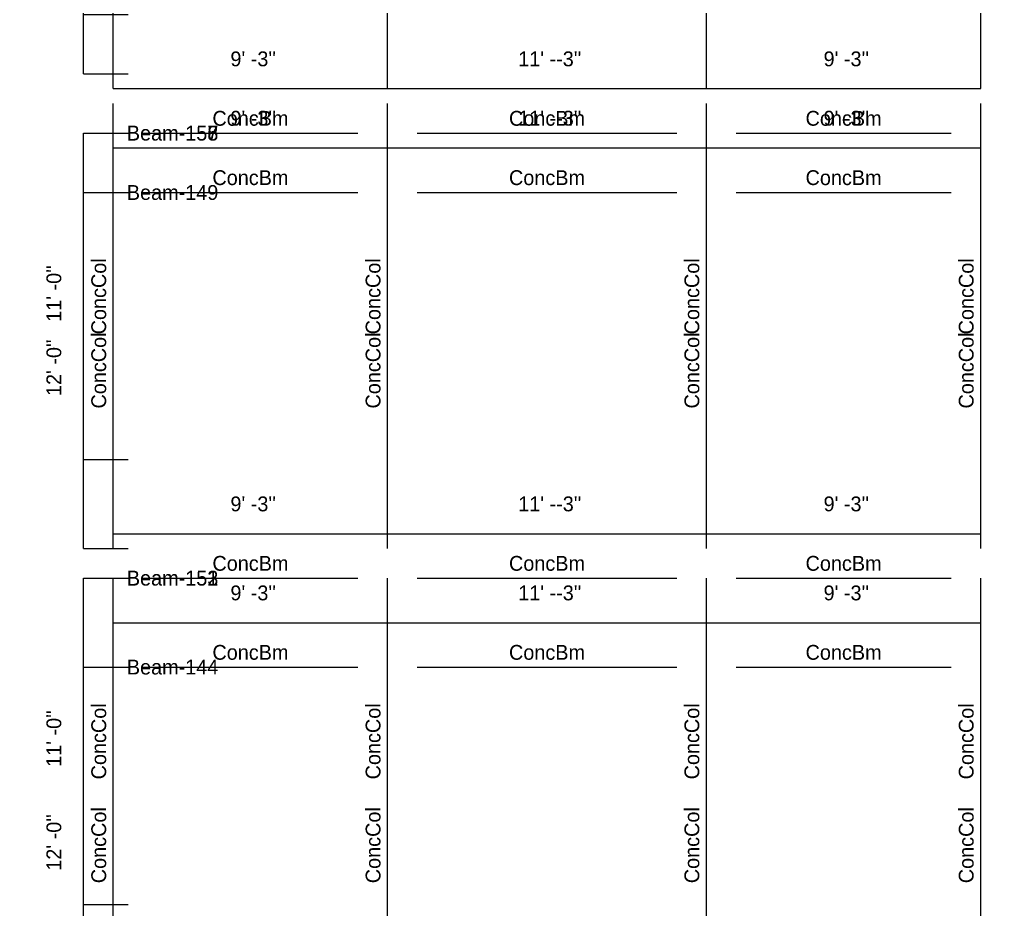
# Model space of a CAD drawing. Extents: x -38 to 2998, y -195 to 11529.
# Drawn here: x -38 to 355.8, y 5086 to 5446 of the extents above; entities that cross this region are included whole.
import ezdxf
from ezdxf.enums import TextEntityAlignment as Align

# ---------------------------------------------------------------- set-up
doc = ezdxf.new("R2010")
doc.units = 0
doc.header["$MEASUREMENT"] = 0
doc.layers.get('0').update_dxf_attribs({"linetype": 'CONTINUOUS'})
for name, color, linetype in [('CENTERLINES', 7, 'CONTINUOUS'), ('DIMENSIONS', 4, 'CONTINUOUS'), ('TEXT', 5, 'CONTINUOUS')]:
    doc.layers.add(name, color=color, linetype=linetype)
doc.dimstyles.get("Standard").update_dxf_attribs({"dimtxt": 0.18, "dimasz": 0.18, "dimexe": 0.18, "dimexo": 0.0625, "dimgap": 0.09, "dimtad": 0, "dimtih": 1, "dimtoh": 1, "dimdec": 4, "dimzin": 0, "dimtxsty": 'STANDARD', "dimcen": 0.09, "dimazin": 3, "dimtfac": 1, "dimtdec": 4, "dimtofl": 0, "dimtmove": 0, "dimatfit": 3, "dimtolj": 1, "dimtzin": 0})

# ---------------------------------------------------------------- blocks, each defined once
blk = doc.blocks.new('*D3657')
at = {"color": 1, "linetype": 'BYBLOCK'}
for points in [[(-8.29, 5180.29), (-7.23, 5179.23), (-16.77, 5188.77), (-15.71, 5187.71)], [(-8.29, 5036.29), (-7.23, 5035.23), (-16.77, 5044.77), (-15.71, 5043.71)]]:
    blk.add_solid(points, dxfattribs=at)
at = {"layer": 'DIMENSIONS', "color": 9, "linetype": 'BYBLOCK'}
for p, q in [((-12, 5184), (6, 5184)), ((-12, 5040), (6, 5040))]:
    blk.add_line(p, q, dxfattribs=at)
at = {"layer": 'DIMENSIONS', "color": 0, "linetype": 'BYBLOCK'}
blk.add_line((-12, 5040), (-12, 5184), dxfattribs=at)
at = {"layer": 'DIMENSIONS', "color": 0, "linetype": 'BYBLOCK', "insert": (-24, 5112), "char_height": 6, "attachment_point": 5, "rotation": 90}
blk.add_mtext("\\A1; 12' -0''", dxfattribs=at)
blk = doc.blocks.new('*D3658')
at = {"color": 1, "linetype": 'BYBLOCK'}
for points in [[(4.77, 5206.77), (3.71, 5205.71), (-3.71, 5198.29), (-4.77, 5197.23)], [(115.77, 5206.77), (114.71, 5205.71), (107.29, 5198.29), (106.23, 5197.23)]]:
    blk.add_solid(points, dxfattribs=at)
at = {"layer": 'DIMENSIONS', "color": 9, "linetype": 'BYBLOCK'}
for p, q in [((0, 5202), (0, 5220)), ((111, 5202), (111, 5220))]:
    blk.add_line(p, q, dxfattribs=at)
at = {"layer": 'DIMENSIONS', "color": 0, "linetype": 'BYBLOCK'}
blk.add_line((0, 5202), (111, 5202), dxfattribs=at)
at = {"layer": 'DIMENSIONS', "color": 0, "linetype": 'BYBLOCK', "insert": (55.5, 5214), "char_height": 6, "attachment_point": 5}
blk.add_mtext("\\A1; 9' -3''", dxfattribs=at)
blk = doc.blocks.new('*D3659')
at = {"color": 1, "linetype": 'BYBLOCK'}
for points in [[(115.77, 5206.77), (114.71, 5205.71), (107.29, 5198.29), (106.23, 5197.23)], [(244.77, 5206.77), (243.71, 5205.71), (236.29, 5198.29), (235.23, 5197.23)]]:
    blk.add_solid(points, dxfattribs=at)
at = {"layer": 'DIMENSIONS', "color": 9, "linetype": 'BYBLOCK'}
for p, q in [((111, 5202), (111, 5220)), ((240, 5202), (240, 5220))]:
    blk.add_line(p, q, dxfattribs=at)
at = {"layer": 'DIMENSIONS', "color": 0, "linetype": 'BYBLOCK'}
blk.add_line((111, 5202), (240, 5202), dxfattribs=at)
at = {"layer": 'DIMENSIONS', "color": 0, "linetype": 'BYBLOCK', "insert": (175.5, 5214), "char_height": 6, "attachment_point": 5}
blk.add_mtext("\\A1; 11' --3''", dxfattribs=at)
blk = doc.blocks.new('*D3660')
at = {"color": 1, "linetype": 'BYBLOCK'}
for points in [[(244.77, 5206.77), (243.71, 5205.71), (236.29, 5198.29), (235.23, 5197.23)], [(355.77, 5206.77), (354.71, 5205.71), (347.29, 5198.29), (346.23, 5197.23)]]:
    blk.add_solid(points, dxfattribs=at)
at = {"layer": 'DIMENSIONS', "color": 9, "linetype": 'BYBLOCK'}
for p, q in [((240, 5202), (240, 5220)), ((351, 5202), (351, 5220))]:
    blk.add_line(p, q, dxfattribs=at)
at = {"layer": 'DIMENSIONS', "color": 0, "linetype": 'BYBLOCK'}
blk.add_line((240, 5202), (351, 5202), dxfattribs=at)
at = {"layer": 'DIMENSIONS', "color": 0, "linetype": 'BYBLOCK', "insert": (295.5, 5214), "char_height": 6, "attachment_point": 5}
blk.add_mtext("\\A1; 9' -3''", dxfattribs=at)
blk = doc.blocks.new('*D3661')
at = {"color": 1, "linetype": 'BYBLOCK'}
for points in [[(-8.29, 5372.29), (-7.23, 5371.23), (-16.77, 5380.77), (-15.71, 5379.71)], [(-8.29, 5228.29), (-7.23, 5227.23), (-16.77, 5236.77), (-15.71, 5235.71)]]:
    blk.add_solid(points, dxfattribs=at)
at = {"layer": 'DIMENSIONS', "color": 9, "linetype": 'BYBLOCK'}
for p, q in [((-12, 5376), (6, 5376)), ((-12, 5232), (6, 5232))]:
    blk.add_line(p, q, dxfattribs=at)
at = {"layer": 'DIMENSIONS', "color": 0, "linetype": 'BYBLOCK'}
blk.add_line((-12, 5232), (-12, 5376), dxfattribs=at)
at = {"layer": 'DIMENSIONS', "color": 0, "linetype": 'BYBLOCK', "insert": (-24, 5304), "char_height": 6, "attachment_point": 5, "rotation": 90}
blk.add_mtext("\\A1; 12' -0''", dxfattribs=at)
blk = doc.blocks.new('*D3662')
at = {"color": 1, "linetype": 'BYBLOCK'}
for points in [[(4.77, 5398.77), (3.71, 5397.71), (-3.71, 5390.29), (-4.77, 5389.23)], [(115.77, 5398.77), (114.71, 5397.71), (107.29, 5390.29), (106.23, 5389.23)]]:
    blk.add_solid(points, dxfattribs=at)
at = {"layer": 'DIMENSIONS', "color": 9, "linetype": 'BYBLOCK'}
for p, q in [((0, 5394), (0, 5412)), ((111, 5394), (111, 5412))]:
    blk.add_line(p, q, dxfattribs=at)
at = {"layer": 'DIMENSIONS', "color": 0, "linetype": 'BYBLOCK'}
blk.add_line((0, 5394), (111, 5394), dxfattribs=at)
at = {"layer": 'DIMENSIONS', "color": 0, "linetype": 'BYBLOCK', "insert": (55.5, 5406), "char_height": 6, "attachment_point": 5}
blk.add_mtext("\\A1; 9' -3''", dxfattribs=at)
blk = doc.blocks.new('*D3663')
at = {"color": 1, "linetype": 'BYBLOCK'}
for points in [[(115.77, 5398.77), (114.71, 5397.71), (107.29, 5390.29), (106.23, 5389.23)], [(244.77, 5398.77), (243.71, 5397.71), (236.29, 5390.29), (235.23, 5389.23)]]:
    blk.add_solid(points, dxfattribs=at)
at = {"layer": 'DIMENSIONS', "color": 9, "linetype": 'BYBLOCK'}
for p, q in [((111, 5394), (111, 5412)), ((240, 5394), (240, 5412))]:
    blk.add_line(p, q, dxfattribs=at)
at = {"layer": 'DIMENSIONS', "color": 0, "linetype": 'BYBLOCK'}
blk.add_line((111, 5394), (240, 5394), dxfattribs=at)
at = {"layer": 'DIMENSIONS', "color": 0, "linetype": 'BYBLOCK', "insert": (175.5, 5406), "char_height": 6, "attachment_point": 5}
blk.add_mtext("\\A1; 11' --3''", dxfattribs=at)
blk = doc.blocks.new('*D3664')
at = {"color": 1, "linetype": 'BYBLOCK'}
for points in [[(244.77, 5398.77), (243.71, 5397.71), (236.29, 5390.29), (235.23, 5389.23)], [(355.77, 5398.77), (354.71, 5397.71), (347.29, 5390.29), (346.23, 5389.23)]]:
    blk.add_solid(points, dxfattribs=at)
at = {"layer": 'DIMENSIONS', "color": 9, "linetype": 'BYBLOCK'}
for p, q in [((240, 5394), (240, 5412)), ((351, 5394), (351, 5412))]:
    blk.add_line(p, q, dxfattribs=at)
at = {"layer": 'DIMENSIONS', "color": 0, "linetype": 'BYBLOCK'}
blk.add_line((240, 5394), (351, 5394), dxfattribs=at)
at = {"layer": 'DIMENSIONS', "color": 0, "linetype": 'BYBLOCK', "insert": (295.5, 5406), "char_height": 6, "attachment_point": 5}
blk.add_mtext("\\A1; 9' -3''", dxfattribs=at)
blk = doc.blocks.new('*D3665')
at = {"color": 1, "linetype": 'BYBLOCK'}
for points in [[(-8.29, 5564.29), (-7.23, 5563.23), (-16.77, 5572.77), (-15.71, 5571.71)], [(-8.29, 5420.29), (-7.23, 5419.23), (-16.77, 5428.77), (-15.71, 5427.71)]]:
    blk.add_solid(points, dxfattribs=at)
at = {"layer": 'DIMENSIONS', "color": 9, "linetype": 'BYBLOCK'}
for p, q in [((-12, 5568), (6, 5568)), ((-12, 5424), (6, 5424))]:
    blk.add_line(p, q, dxfattribs=at)
at = {"layer": 'DIMENSIONS', "color": 0, "linetype": 'BYBLOCK'}
blk.add_line((-12, 5424), (-12, 5568), dxfattribs=at)
at = {"layer": 'DIMENSIONS', "color": 0, "linetype": 'BYBLOCK', "insert": (-24, 5496), "char_height": 6, "attachment_point": 5, "rotation": 90}
blk.add_mtext("\\A1; 12' -0''", dxfattribs=at)
blk = doc.blocks.new('*D4135')
at = {"color": 1, "linetype": 'BYBLOCK'}
for points in [[(-8.29, 5216.29), (-7.23, 5215.23), (-16.77, 5224.77), (-15.71, 5223.71)], [(-8.29, 5084.29), (-7.23, 5083.23), (-16.77, 5092.77), (-15.71, 5091.71)]]:
    blk.add_solid(points, dxfattribs=at)
at = {"layer": 'DIMENSIONS', "color": 9, "linetype": 'BYBLOCK'}
for p, q in [((-12, 5220), (6, 5220)), ((-12, 5088), (6, 5088))]:
    blk.add_line(p, q, dxfattribs=at)
at = {"layer": 'DIMENSIONS', "color": 0, "linetype": 'BYBLOCK'}
blk.add_line((-12, 5088), (-12, 5220), dxfattribs=at)
at = {"layer": 'DIMENSIONS', "color": 0, "linetype": 'BYBLOCK', "insert": (-24, 5154), "char_height": 6, "attachment_point": 5, "rotation": 90}
blk.add_mtext("\\A1; 11' -0''", dxfattribs=at)
blk = doc.blocks.new('*D4136')
at = {"color": 1, "linetype": 'BYBLOCK'}
for points in [[(4.77, 5242.77), (3.71, 5241.71), (-3.71, 5234.29), (-4.77, 5233.23)], [(115.77, 5242.77), (114.71, 5241.71), (107.29, 5234.29), (106.23, 5233.23)]]:
    blk.add_solid(points, dxfattribs=at)
at = {"layer": 'DIMENSIONS', "color": 9, "linetype": 'BYBLOCK'}
for p, q in [((0, 5238), (0, 5256)), ((111, 5238), (111, 5256))]:
    blk.add_line(p, q, dxfattribs=at)
at = {"layer": 'DIMENSIONS', "color": 0, "linetype": 'BYBLOCK'}
blk.add_line((0, 5238), (111, 5238), dxfattribs=at)
at = {"layer": 'DIMENSIONS', "color": 0, "linetype": 'BYBLOCK', "insert": (55.5, 5250), "char_height": 6, "attachment_point": 5}
blk.add_mtext("\\A1; 9' -3''", dxfattribs=at)
blk = doc.blocks.new('*D4137')
at = {"color": 1, "linetype": 'BYBLOCK'}
for points in [[(115.77, 5242.77), (114.71, 5241.71), (107.29, 5234.29), (106.23, 5233.23)], [(244.77, 5242.77), (243.71, 5241.71), (236.29, 5234.29), (235.23, 5233.23)]]:
    blk.add_solid(points, dxfattribs=at)
at = {"layer": 'DIMENSIONS', "color": 9, "linetype": 'BYBLOCK'}
for p, q in [((111, 5238), (111, 5256)), ((240, 5238), (240, 5256))]:
    blk.add_line(p, q, dxfattribs=at)
at = {"layer": 'DIMENSIONS', "color": 0, "linetype": 'BYBLOCK'}
blk.add_line((111, 5238), (240, 5238), dxfattribs=at)
at = {"layer": 'DIMENSIONS', "color": 0, "linetype": 'BYBLOCK', "insert": (175.5, 5250), "char_height": 6, "attachment_point": 5}
blk.add_mtext("\\A1; 11' --3''", dxfattribs=at)
blk = doc.blocks.new('*D4138')
at = {"color": 1, "linetype": 'BYBLOCK'}
for points in [[(244.77, 5242.77), (243.71, 5241.71), (236.29, 5234.29), (235.23, 5233.23)], [(355.77, 5242.77), (354.71, 5241.71), (347.29, 5234.29), (346.23, 5233.23)]]:
    blk.add_solid(points, dxfattribs=at)
at = {"layer": 'DIMENSIONS', "color": 9, "linetype": 'BYBLOCK'}
for p, q in [((240, 5238), (240, 5256)), ((351, 5238), (351, 5256))]:
    blk.add_line(p, q, dxfattribs=at)
at = {"layer": 'DIMENSIONS', "color": 0, "linetype": 'BYBLOCK'}
blk.add_line((240, 5238), (351, 5238), dxfattribs=at)
at = {"layer": 'DIMENSIONS', "color": 0, "linetype": 'BYBLOCK', "insert": (295.5, 5250), "char_height": 6, "attachment_point": 5}
blk.add_mtext("\\A1; 9' -3''", dxfattribs=at)
blk = doc.blocks.new('*D4139')
at = {"color": 1, "linetype": 'BYBLOCK'}
for points in [[(-8.29, 5396.29), (-7.23, 5395.23), (-16.77, 5404.77), (-15.71, 5403.71)], [(-8.29, 5264.29), (-7.23, 5263.23), (-16.77, 5272.77), (-15.71, 5271.71)]]:
    blk.add_solid(points, dxfattribs=at)
at = {"layer": 'DIMENSIONS', "color": 9, "linetype": 'BYBLOCK'}
for p, q in [((-12, 5400), (6, 5400)), ((-12, 5268), (6, 5268))]:
    blk.add_line(p, q, dxfattribs=at)
at = {"layer": 'DIMENSIONS', "color": 0, "linetype": 'BYBLOCK'}
blk.add_line((-12, 5268), (-12, 5400), dxfattribs=at)
at = {"layer": 'DIMENSIONS', "color": 0, "linetype": 'BYBLOCK', "insert": (-24, 5334), "char_height": 6, "attachment_point": 5, "rotation": 90}
blk.add_mtext("\\A1; 11' -0''", dxfattribs=at)
blk = doc.blocks.new('*D4140')
at = {"color": 1, "linetype": 'BYBLOCK'}
for points in [[(4.77, 5422.77), (3.71, 5421.71), (-3.71, 5414.29), (-4.77, 5413.23)], [(115.77, 5422.77), (114.71, 5421.71), (107.29, 5414.29), (106.23, 5413.23)]]:
    blk.add_solid(points, dxfattribs=at)
at = {"layer": 'DIMENSIONS', "color": 9, "linetype": 'BYBLOCK'}
for p, q in [((0, 5418), (0, 5436)), ((111, 5418), (111, 5436))]:
    blk.add_line(p, q, dxfattribs=at)
at = {"layer": 'DIMENSIONS', "color": 0, "linetype": 'BYBLOCK'}
blk.add_line((0, 5418), (111, 5418), dxfattribs=at)
at = {"layer": 'DIMENSIONS', "color": 0, "linetype": 'BYBLOCK', "insert": (55.5, 5430), "char_height": 6, "attachment_point": 5}
blk.add_mtext("\\A1; 9' -3''", dxfattribs=at)
blk = doc.blocks.new('*D4141')
at = {"color": 1, "linetype": 'BYBLOCK'}
for points in [[(115.77, 5422.77), (114.71, 5421.71), (107.29, 5414.29), (106.23, 5413.23)], [(244.77, 5422.77), (243.71, 5421.71), (236.29, 5414.29), (235.23, 5413.23)]]:
    blk.add_solid(points, dxfattribs=at)
at = {"layer": 'DIMENSIONS', "color": 9, "linetype": 'BYBLOCK'}
for p, q in [((111, 5418), (111, 5436)), ((240, 5418), (240, 5436))]:
    blk.add_line(p, q, dxfattribs=at)
at = {"layer": 'DIMENSIONS', "color": 0, "linetype": 'BYBLOCK'}
blk.add_line((111, 5418), (240, 5418), dxfattribs=at)
at = {"layer": 'DIMENSIONS', "color": 0, "linetype": 'BYBLOCK', "insert": (175.5, 5430), "char_height": 6, "attachment_point": 5}
blk.add_mtext("\\A1; 11' --3''", dxfattribs=at)
blk = doc.blocks.new('*D4142')
at = {"color": 1, "linetype": 'BYBLOCK'}
for points in [[(244.77, 5422.77), (243.71, 5421.71), (236.29, 5414.29), (235.23, 5413.23)], [(355.77, 5422.77), (354.71, 5421.71), (347.29, 5414.29), (346.23, 5413.23)]]:
    blk.add_solid(points, dxfattribs=at)
at = {"layer": 'DIMENSIONS', "color": 9, "linetype": 'BYBLOCK'}
for p, q in [((240, 5418), (240, 5436)), ((351, 5418), (351, 5436))]:
    blk.add_line(p, q, dxfattribs=at)
at = {"layer": 'DIMENSIONS', "color": 0, "linetype": 'BYBLOCK'}
blk.add_line((240, 5418), (351, 5418), dxfattribs=at)
at = {"layer": 'DIMENSIONS', "color": 0, "linetype": 'BYBLOCK', "insert": (295.5, 5430), "char_height": 6, "attachment_point": 5}
blk.add_mtext("\\A1; 9' -3''", dxfattribs=at)
blk = doc.blocks.new('*D4143')
at = {"color": 1, "linetype": 'BYBLOCK'}
for points in [[(-8.29, 5576.29), (-7.23, 5575.23), (-16.77, 5584.77), (-15.71, 5583.71)], [(-8.29, 5444.29), (-7.23, 5443.23), (-16.77, 5452.77), (-15.71, 5451.71)]]:
    blk.add_solid(points, dxfattribs=at)
at = {"layer": 'DIMENSIONS', "color": 9, "linetype": 'BYBLOCK'}
for p, q in [((-12, 5580), (6, 5580)), ((-12, 5448), (6, 5448))]:
    blk.add_line(p, q, dxfattribs=at)
at = {"layer": 'DIMENSIONS', "color": 0, "linetype": 'BYBLOCK'}
blk.add_line((-12, 5448), (-12, 5580), dxfattribs=at)
at = {"layer": 'DIMENSIONS', "color": 0, "linetype": 'BYBLOCK', "insert": (-24, 5514), "char_height": 6, "attachment_point": 5, "rotation": 90}
blk.add_mtext("\\A1; 11' -0''", dxfattribs=at)
blk = doc.blocks.new('*D4605')
at = {"color": 1, "linetype": 'BYBLOCK'}
for points in [[(-8.29, 5216.29), (-7.23, 5215.23), (-16.77, 5224.77), (-15.71, 5223.71)], [(-8.29, 5084.29), (-7.23, 5083.23), (-16.77, 5092.77), (-15.71, 5091.71)]]:
    blk.add_solid(points, dxfattribs=at)
at = {"layer": 'DIMENSIONS', "color": 9, "linetype": 'BYBLOCK'}
for p, q in [((-12, 5220), (6, 5220)), ((-12, 5088), (6, 5088))]:
    blk.add_line(p, q, dxfattribs=at)
at = {"layer": 'DIMENSIONS', "color": 0, "linetype": 'BYBLOCK'}
blk.add_line((-12, 5088), (-12, 5220), dxfattribs=at)
at = {"layer": 'DIMENSIONS', "color": 0, "linetype": 'BYBLOCK', "insert": (-24, 5154), "char_height": 6, "attachment_point": 5, "rotation": 90}
blk.add_mtext("\\A1; 11' -0''", dxfattribs=at)
blk = doc.blocks.new('*D4606')
at = {"color": 1, "linetype": 'BYBLOCK'}
for points in [[(4.77, 5242.77), (3.71, 5241.71), (-3.71, 5234.29), (-4.77, 5233.23)], [(115.77, 5242.77), (114.71, 5241.71), (107.29, 5234.29), (106.23, 5233.23)]]:
    blk.add_solid(points, dxfattribs=at)
at = {"layer": 'DIMENSIONS', "color": 9, "linetype": 'BYBLOCK'}
for p, q in [((0, 5238), (0, 5256)), ((111, 5238), (111, 5256))]:
    blk.add_line(p, q, dxfattribs=at)
at = {"layer": 'DIMENSIONS', "color": 0, "linetype": 'BYBLOCK'}
blk.add_line((0, 5238), (111, 5238), dxfattribs=at)
at = {"layer": 'DIMENSIONS', "color": 0, "linetype": 'BYBLOCK', "insert": (55.5, 5250), "char_height": 6, "attachment_point": 5}
blk.add_mtext("\\A1; 9' -3''", dxfattribs=at)
blk = doc.blocks.new('*D4607')
at = {"color": 1, "linetype": 'BYBLOCK'}
for points in [[(115.77, 5242.77), (114.71, 5241.71), (107.29, 5234.29), (106.23, 5233.23)], [(244.77, 5242.77), (243.71, 5241.71), (236.29, 5234.29), (235.23, 5233.23)]]:
    blk.add_solid(points, dxfattribs=at)
at = {"layer": 'DIMENSIONS', "color": 9, "linetype": 'BYBLOCK'}
for p, q in [((111, 5238), (111, 5256)), ((240, 5238), (240, 5256))]:
    blk.add_line(p, q, dxfattribs=at)
at = {"layer": 'DIMENSIONS', "color": 0, "linetype": 'BYBLOCK'}
blk.add_line((111, 5238), (240, 5238), dxfattribs=at)
at = {"layer": 'DIMENSIONS', "color": 0, "linetype": 'BYBLOCK', "insert": (175.5, 5250), "char_height": 6, "attachment_point": 5}
blk.add_mtext("\\A1; 11' --3''", dxfattribs=at)
blk = doc.blocks.new('*D4608')
at = {"color": 1, "linetype": 'BYBLOCK'}
for points in [[(244.77, 5242.77), (243.71, 5241.71), (236.29, 5234.29), (235.23, 5233.23)], [(355.77, 5242.77), (354.71, 5241.71), (347.29, 5234.29), (346.23, 5233.23)]]:
    blk.add_solid(points, dxfattribs=at)
at = {"layer": 'DIMENSIONS', "color": 9, "linetype": 'BYBLOCK'}
for p, q in [((240, 5238), (240, 5256)), ((351, 5238), (351, 5256))]:
    blk.add_line(p, q, dxfattribs=at)
at = {"layer": 'DIMENSIONS', "color": 0, "linetype": 'BYBLOCK'}
blk.add_line((240, 5238), (351, 5238), dxfattribs=at)
at = {"layer": 'DIMENSIONS', "color": 0, "linetype": 'BYBLOCK', "insert": (295.5, 5250), "char_height": 6, "attachment_point": 5}
blk.add_mtext("\\A1; 9' -3''", dxfattribs=at)
blk = doc.blocks.new('*D4609')
at = {"color": 1, "linetype": 'BYBLOCK'}
for points in [[(-8.29, 5396.29), (-7.23, 5395.23), (-16.77, 5404.77), (-15.71, 5403.71)], [(-8.29, 5264.29), (-7.23, 5263.23), (-16.77, 5272.77), (-15.71, 5271.71)]]:
    blk.add_solid(points, dxfattribs=at)
at = {"layer": 'DIMENSIONS', "color": 9, "linetype": 'BYBLOCK'}
for p, q in [((-12, 5400), (6, 5400)), ((-12, 5268), (6, 5268))]:
    blk.add_line(p, q, dxfattribs=at)
at = {"layer": 'DIMENSIONS', "color": 0, "linetype": 'BYBLOCK'}
blk.add_line((-12, 5268), (-12, 5400), dxfattribs=at)
at = {"layer": 'DIMENSIONS', "color": 0, "linetype": 'BYBLOCK', "insert": (-24, 5334), "char_height": 6, "attachment_point": 5, "rotation": 90}
blk.add_mtext("\\A1; 11' -0''", dxfattribs=at)
blk = doc.blocks.new('*D4610')
at = {"color": 1, "linetype": 'BYBLOCK'}
for points in [[(4.77, 5422.77), (3.71, 5421.71), (-3.71, 5414.29), (-4.77, 5413.23)], [(115.77, 5422.77), (114.71, 5421.71), (107.29, 5414.29), (106.23, 5413.23)]]:
    blk.add_solid(points, dxfattribs=at)
at = {"layer": 'DIMENSIONS', "color": 9, "linetype": 'BYBLOCK'}
for p, q in [((0, 5418), (0, 5436)), ((111, 5418), (111, 5436))]:
    blk.add_line(p, q, dxfattribs=at)
at = {"layer": 'DIMENSIONS', "color": 0, "linetype": 'BYBLOCK'}
blk.add_line((0, 5418), (111, 5418), dxfattribs=at)
at = {"layer": 'DIMENSIONS', "color": 0, "linetype": 'BYBLOCK', "insert": (55.5, 5430), "char_height": 6, "attachment_point": 5}
blk.add_mtext("\\A1; 9' -3''", dxfattribs=at)
blk = doc.blocks.new('*D4611')
at = {"color": 1, "linetype": 'BYBLOCK'}
for points in [[(115.77, 5422.77), (114.71, 5421.71), (107.29, 5414.29), (106.23, 5413.23)], [(244.77, 5422.77), (243.71, 5421.71), (236.29, 5414.29), (235.23, 5413.23)]]:
    blk.add_solid(points, dxfattribs=at)
at = {"layer": 'DIMENSIONS', "color": 9, "linetype": 'BYBLOCK'}
for p, q in [((111, 5418), (111, 5436)), ((240, 5418), (240, 5436))]:
    blk.add_line(p, q, dxfattribs=at)
at = {"layer": 'DIMENSIONS', "color": 0, "linetype": 'BYBLOCK'}
blk.add_line((111, 5418), (240, 5418), dxfattribs=at)
at = {"layer": 'DIMENSIONS', "color": 0, "linetype": 'BYBLOCK', "insert": (175.5, 5430), "char_height": 6, "attachment_point": 5}
blk.add_mtext("\\A1; 11' --3''", dxfattribs=at)
blk = doc.blocks.new('*D4612')
at = {"color": 1, "linetype": 'BYBLOCK'}
for points in [[(244.77, 5422.77), (243.71, 5421.71), (236.29, 5414.29), (235.23, 5413.23)], [(355.77, 5422.77), (354.71, 5421.71), (347.29, 5414.29), (346.23, 5413.23)]]:
    blk.add_solid(points, dxfattribs=at)
at = {"layer": 'DIMENSIONS', "color": 9, "linetype": 'BYBLOCK'}
for p, q in [((240, 5418), (240, 5436)), ((351, 5418), (351, 5436))]:
    blk.add_line(p, q, dxfattribs=at)
at = {"layer": 'DIMENSIONS', "color": 0, "linetype": 'BYBLOCK'}
blk.add_line((240, 5418), (351, 5418), dxfattribs=at)
at = {"layer": 'DIMENSIONS', "color": 0, "linetype": 'BYBLOCK', "insert": (295.5, 5430), "char_height": 6, "attachment_point": 5}
blk.add_mtext("\\A1; 9' -3''", dxfattribs=at)
blk = doc.blocks.new('*D4613')
at = {"color": 1, "linetype": 'BYBLOCK'}
for points in [[(-8.29, 5576.29), (-7.23, 5575.23), (-16.77, 5584.77), (-15.71, 5583.71)], [(-8.29, 5444.29), (-7.23, 5443.23), (-16.77, 5452.77), (-15.71, 5451.71)]]:
    blk.add_solid(points, dxfattribs=at)
at = {"layer": 'DIMENSIONS', "color": 9, "linetype": 'BYBLOCK'}
for p, q in [((-12, 5580), (6, 5580)), ((-12, 5448), (6, 5448))]:
    blk.add_line(p, q, dxfattribs=at)
at = {"layer": 'DIMENSIONS', "color": 0, "linetype": 'BYBLOCK'}
blk.add_line((-12, 5448), (-12, 5580), dxfattribs=at)
at = {"layer": 'DIMENSIONS', "color": 0, "linetype": 'BYBLOCK', "insert": (-24, 5514), "char_height": 6, "attachment_point": 5, "rotation": 90}
blk.add_mtext("\\A1; 11' -0''", dxfattribs=at)
blk = doc.blocks.new('*D5075')
at = {"color": 1, "linetype": 'BYBLOCK'}
for points in [[(-8.29, 5216.29), (-7.23, 5215.23), (-16.77, 5224.77), (-15.71, 5223.71)], [(-8.29, 5084.29), (-7.23, 5083.23), (-16.77, 5092.77), (-15.71, 5091.71)]]:
    blk.add_solid(points, dxfattribs=at)
at = {"layer": 'DIMENSIONS', "color": 9, "linetype": 'BYBLOCK'}
for p, q in [((-12, 5220), (6, 5220)), ((-12, 5088), (6, 5088))]:
    blk.add_line(p, q, dxfattribs=at)
at = {"layer": 'DIMENSIONS', "color": 0, "linetype": 'BYBLOCK'}
blk.add_line((-12, 5088), (-12, 5220), dxfattribs=at)
at = {"layer": 'DIMENSIONS', "color": 0, "linetype": 'BYBLOCK', "insert": (-24, 5154), "char_height": 6, "attachment_point": 5, "rotation": 90}
blk.add_mtext("\\A1; 11' -0''", dxfattribs=at)
blk = doc.blocks.new('*D5076')
at = {"color": 1, "linetype": 'BYBLOCK'}
for points in [[(4.77, 5242.77), (3.71, 5241.71), (-3.71, 5234.29), (-4.77, 5233.23)], [(115.77, 5242.77), (114.71, 5241.71), (107.29, 5234.29), (106.23, 5233.23)]]:
    blk.add_solid(points, dxfattribs=at)
at = {"layer": 'DIMENSIONS', "color": 9, "linetype": 'BYBLOCK'}
for p, q in [((0, 5238), (0, 5256)), ((111, 5238), (111, 5256))]:
    blk.add_line(p, q, dxfattribs=at)
at = {"layer": 'DIMENSIONS', "color": 0, "linetype": 'BYBLOCK'}
blk.add_line((0, 5238), (111, 5238), dxfattribs=at)
at = {"layer": 'DIMENSIONS', "color": 0, "linetype": 'BYBLOCK', "insert": (55.5, 5250), "char_height": 6, "attachment_point": 5}
blk.add_mtext("\\A1; 9' -3''", dxfattribs=at)
blk = doc.blocks.new('*D5077')
at = {"color": 1, "linetype": 'BYBLOCK'}
for points in [[(115.77, 5242.77), (114.71, 5241.71), (107.29, 5234.29), (106.23, 5233.23)], [(244.77, 5242.77), (243.71, 5241.71), (236.29, 5234.29), (235.23, 5233.23)]]:
    blk.add_solid(points, dxfattribs=at)
at = {"layer": 'DIMENSIONS', "color": 9, "linetype": 'BYBLOCK'}
for p, q in [((111, 5238), (111, 5256)), ((240, 5238), (240, 5256))]:
    blk.add_line(p, q, dxfattribs=at)
at = {"layer": 'DIMENSIONS', "color": 0, "linetype": 'BYBLOCK'}
blk.add_line((111, 5238), (240, 5238), dxfattribs=at)
at = {"layer": 'DIMENSIONS', "color": 0, "linetype": 'BYBLOCK', "insert": (175.5, 5250), "char_height": 6, "attachment_point": 5}
blk.add_mtext("\\A1; 11' --3''", dxfattribs=at)
blk = doc.blocks.new('*D5078')
at = {"color": 1, "linetype": 'BYBLOCK'}
for points in [[(244.77, 5242.77), (243.71, 5241.71), (236.29, 5234.29), (235.23, 5233.23)], [(355.77, 5242.77), (354.71, 5241.71), (347.29, 5234.29), (346.23, 5233.23)]]:
    blk.add_solid(points, dxfattribs=at)
at = {"layer": 'DIMENSIONS', "color": 9, "linetype": 'BYBLOCK'}
for p, q in [((240, 5238), (240, 5256)), ((351, 5238), (351, 5256))]:
    blk.add_line(p, q, dxfattribs=at)
at = {"layer": 'DIMENSIONS', "color": 0, "linetype": 'BYBLOCK'}
blk.add_line((240, 5238), (351, 5238), dxfattribs=at)
at = {"layer": 'DIMENSIONS', "color": 0, "linetype": 'BYBLOCK', "insert": (295.5, 5250), "char_height": 6, "attachment_point": 5}
blk.add_mtext("\\A1; 9' -3''", dxfattribs=at)
blk = doc.blocks.new('*D5079')
at = {"color": 1, "linetype": 'BYBLOCK'}
for points in [[(-8.29, 5396.29), (-7.23, 5395.23), (-16.77, 5404.77), (-15.71, 5403.71)], [(-8.29, 5264.29), (-7.23, 5263.23), (-16.77, 5272.77), (-15.71, 5271.71)]]:
    blk.add_solid(points, dxfattribs=at)
at = {"layer": 'DIMENSIONS', "color": 9, "linetype": 'BYBLOCK'}
for p, q in [((-12, 5400), (6, 5400)), ((-12, 5268), (6, 5268))]:
    blk.add_line(p, q, dxfattribs=at)
at = {"layer": 'DIMENSIONS', "color": 0, "linetype": 'BYBLOCK'}
blk.add_line((-12, 5268), (-12, 5400), dxfattribs=at)
at = {"layer": 'DIMENSIONS', "color": 0, "linetype": 'BYBLOCK', "insert": (-24, 5334), "char_height": 6, "attachment_point": 5, "rotation": 90}
blk.add_mtext("\\A1; 11' -0''", dxfattribs=at)
blk = doc.blocks.new('*D5080')
at = {"color": 1, "linetype": 'BYBLOCK'}
for points in [[(4.77, 5422.77), (3.71, 5421.71), (-3.71, 5414.29), (-4.77, 5413.23)], [(115.77, 5422.77), (114.71, 5421.71), (107.29, 5414.29), (106.23, 5413.23)]]:
    blk.add_solid(points, dxfattribs=at)
at = {"layer": 'DIMENSIONS', "color": 9, "linetype": 'BYBLOCK'}
for p, q in [((0, 5418), (0, 5436)), ((111, 5418), (111, 5436))]:
    blk.add_line(p, q, dxfattribs=at)
at = {"layer": 'DIMENSIONS', "color": 0, "linetype": 'BYBLOCK'}
blk.add_line((0, 5418), (111, 5418), dxfattribs=at)
at = {"layer": 'DIMENSIONS', "color": 0, "linetype": 'BYBLOCK', "insert": (55.5, 5430), "char_height": 6, "attachment_point": 5}
blk.add_mtext("\\A1; 9' -3''", dxfattribs=at)
blk = doc.blocks.new('*D5081')
at = {"color": 1, "linetype": 'BYBLOCK'}
for points in [[(115.77, 5422.77), (114.71, 5421.71), (107.29, 5414.29), (106.23, 5413.23)], [(244.77, 5422.77), (243.71, 5421.71), (236.29, 5414.29), (235.23, 5413.23)]]:
    blk.add_solid(points, dxfattribs=at)
at = {"layer": 'DIMENSIONS', "color": 9, "linetype": 'BYBLOCK'}
for p, q in [((111, 5418), (111, 5436)), ((240, 5418), (240, 5436))]:
    blk.add_line(p, q, dxfattribs=at)
at = {"layer": 'DIMENSIONS', "color": 0, "linetype": 'BYBLOCK'}
blk.add_line((111, 5418), (240, 5418), dxfattribs=at)
at = {"layer": 'DIMENSIONS', "color": 0, "linetype": 'BYBLOCK', "insert": (175.5, 5430), "char_height": 6, "attachment_point": 5}
blk.add_mtext("\\A1; 11' --3''", dxfattribs=at)
blk = doc.blocks.new('*D5082')
at = {"color": 1, "linetype": 'BYBLOCK'}
for points in [[(244.77, 5422.77), (243.71, 5421.71), (236.29, 5414.29), (235.23, 5413.23)], [(355.77, 5422.77), (354.71, 5421.71), (347.29, 5414.29), (346.23, 5413.23)]]:
    blk.add_solid(points, dxfattribs=at)
at = {"layer": 'DIMENSIONS', "color": 9, "linetype": 'BYBLOCK'}
for p, q in [((240, 5418), (240, 5436)), ((351, 5418), (351, 5436))]:
    blk.add_line(p, q, dxfattribs=at)
at = {"layer": 'DIMENSIONS', "color": 0, "linetype": 'BYBLOCK'}
blk.add_line((240, 5418), (351, 5418), dxfattribs=at)
at = {"layer": 'DIMENSIONS', "color": 0, "linetype": 'BYBLOCK', "insert": (295.5, 5430), "char_height": 6, "attachment_point": 5}
blk.add_mtext("\\A1; 9' -3''", dxfattribs=at)
blk = doc.blocks.new('*D5083')
at = {"color": 1, "linetype": 'BYBLOCK'}
for points in [[(-8.29, 5576.29), (-7.23, 5575.23), (-16.77, 5584.77), (-15.71, 5583.71)], [(-8.29, 5444.29), (-7.23, 5443.23), (-16.77, 5452.77), (-15.71, 5451.71)]]:
    blk.add_solid(points, dxfattribs=at)
at = {"layer": 'DIMENSIONS', "color": 9, "linetype": 'BYBLOCK'}
for p, q in [((-12, 5580), (6, 5580)), ((-12, 5448), (6, 5448))]:
    blk.add_line(p, q, dxfattribs=at)
at = {"layer": 'DIMENSIONS', "color": 0, "linetype": 'BYBLOCK'}
blk.add_line((-12, 5448), (-12, 5580), dxfattribs=at)
at = {"layer": 'DIMENSIONS', "color": 0, "linetype": 'BYBLOCK', "insert": (-24, 5514), "char_height": 6, "attachment_point": 5, "rotation": 90}
blk.add_mtext("\\A1; 11' -0''", dxfattribs=at)

msp = doc.modelspace()

# ---------------------------------------------------------------- linework, layer by layer
at = {"layer": 'CENTERLINES', "color": 0, "linetype": 'CONTINUOUS'}
for p, q in [((0, 5424), (0, 5568)), ((111, 5424), (111, 5568)), ((240, 5424), (240, 5568)), ((351, 5424), (351, 5568)), ((0, 5268), (0, 5400)), ((0, 5268), (0, 5400)), ((0, 5268), (0, 5400)), ((12, 5400), (99, 5400)), ((12, 5400), (99, 5400)), ((12, 5400), (99, 5400)), ((111, 5268), (111, 5400)), ((111, 5268), (111, 5400)), ((111, 5268), (111, 5400)), ((123, 5400), (228, 5400)), ((123, 5400), (228, 5400)), ((123, 5400), (228, 5400)), ((240, 5268), (240, 5400)), ((240, 5268), (240, 5400)), ((240, 5268), (240, 5400)), ((252, 5400), (339, 5400)), ((252, 5400), (339, 5400)), ((252, 5400), (339, 5400)), ((351, 5268), (351, 5400)), ((351, 5268), (351, 5400)), ((351, 5268), (351, 5400)), ((0, 5232), (0, 5376)), ((12, 5376), (99, 5376)), ((111, 5232), (111, 5376)), ((123, 5376), (228, 5376)), ((240, 5232), (240, 5376)), ((252, 5376), (339, 5376)), ((351, 5232), (351, 5376)), ((0, 5088), (0, 5220)), ((0, 5088), (0, 5220)), ((0, 5088), (0, 5220)), ((12, 5220), (99, 5220)), ((12, 5220), (99, 5220)), ((12, 5220), (99, 5220)), ((111, 5088), (111, 5220)), ((111, 5088), (111, 5220)), ((111, 5088), (111, 5220)), ((123, 5220), (228, 5220)), ((123, 5220), (228, 5220)), ((123, 5220), (228, 5220)), ((240, 5088), (240, 5220)), ((240, 5088), (240, 5220)), ((240, 5088), (240, 5220)), ((252, 5220), (339, 5220)), ((252, 5220), (339, 5220)), ((252, 5220), (339, 5220)), ((351, 5088), (351, 5220)), ((351, 5088), (351, 5220)), ((351, 5088), (351, 5220)), ((0, 5040), (0, 5184)), ((12, 5184), (99, 5184)), ((111, 5040), (111, 5184)), ((123, 5184), (228, 5184)), ((240, 5040), (240, 5184)), ((252, 5184), (339, 5184)), ((351, 5040), (351, 5184))]:
    msp.add_line(p, q, dxfattribs=at)

# ---------------------------------------------------------------- texts
at = {"layer": 'TEXT', "color": 0}
for s, p in [('ConcBm', (55.5, 5406)), ('ConcBm', (55.5, 5406)), ('ConcBm', (55.5, 5406)), ('ConcBm', (175.5, 5406)), ('ConcBm', (175.5, 5406)), ('ConcBm', (175.5, 5406)), ('ConcBm', (295.5, 5406)), ('ConcBm', (295.5, 5406)), ('ConcBm', (295.5, 5406)), ('Beam-158', (24, 5400)), ('Beam-156', (24, 5400)), ('Beam-157', (24, 5400)), ('ConcBm', (55.5, 5382)), ('ConcBm', (175.5, 5382)), ('ConcBm', (295.5, 5382)), ('Beam-149', (24, 5376)), ('ConcBm', (55.5, 5226)), ('ConcBm', (55.5, 5226)), ('ConcBm', (55.5, 5226)), ('ConcBm', (175.5, 5226)), ('ConcBm', (175.5, 5226)), ('ConcBm', (175.5, 5226)), ('ConcBm', (295.5, 5226)), ('ConcBm', (295.5, 5226)), ('ConcBm', (295.5, 5226)), ('Beam-153', (24, 5220)), ('Beam-152', (24, 5220)), ('Beam-151', (24, 5220)), ('ConcBm', (55.5, 5190)), ('ConcBm', (175.5, 5190)), ('ConcBm', (295.5, 5190)), ('Beam-144', (24, 5184))]:
    msp.add_text(s, height=6, dxfattribs=at).set_placement(p, align=Align.MIDDLE)
for p in [(-6, 5334), (-6, 5334), (-6, 5334), (105, 5334), (105, 5334), (105, 5334), (234, 5334), (234, 5334), (234, 5334), (345, 5334), (345, 5334), (345, 5334), (-6, 5304), (105, 5304), (234, 5304), (345, 5304), (-6, 5154), (-6, 5154), (-6, 5154), (105, 5154), (105, 5154), (105, 5154), (234, 5154), (234, 5154), (234, 5154), (345, 5154), (345, 5154), (345, 5154), (-6, 5112), (105, 5112), (234, 5112), (345, 5112)]:
    msp.add_text('ConcCol', height=6, rotation=90, dxfattribs=at).set_placement(p, align=Align.MIDDLE)

# ---------------------------------------------------------------- dimensions: what is measured, and where the dimension line sits
at = {"layer": 'DIMENSIONS'}
for base, p1, p2, picture, middle in [((-12, 5580), (-24, 5448), (-24, 5580), '*D4143', (-24, 5514)), ((-12, 5580), (-24, 5448), (-24, 5580), '*D4613', (-24, 5514)), ((-12, 5580), (-24, 5448), (-24, 5580), '*D5083', (-24, 5514)), ((-12, 5568), (-24, 5424), (-24, 5568), '*D3665', (-24, 5496)), ((111, 5418), (0, 5406), (111, 5406), '*D4140', (55.5, 5406)), ((111, 5418), (0, 5406), (111, 5406), '*D4610', (55.5, 5406)), ((111, 5418), (0, 5406), (111, 5406), '*D5080', (55.5, 5406)), ((240, 5418), (111, 5406), (240, 5406), '*D4141', (175.5, 5406)), ((240, 5418), (111, 5406), (240, 5406), '*D4611', (175.5, 5406)), ((240, 5418), (111, 5406), (240, 5406), '*D5081', (175.5, 5406)), ((351, 5418), (240, 5406), (351, 5406), '*D4142', (295.5, 5406)), ((351, 5418), (240, 5406), (351, 5406), '*D4612', (295.5, 5406)), ((351, 5418), (240, 5406), (351, 5406), '*D5082', (295.5, 5406)), ((111, 5394), (0, 5382), (111, 5382), '*D3662', (55.5, 5382)), ((240, 5394), (111, 5382), (240, 5382), '*D3663', (175.5, 5382)), ((351, 5394), (240, 5382), (351, 5382), '*D3664', (295.5, 5382)), ((-12, 5400), (-24, 5268), (-24, 5400), '*D4139', (-24, 5334)), ((-12, 5400), (-24, 5268), (-24, 5400), '*D4609', (-24, 5334)), ((-12, 5400), (-24, 5268), (-24, 5400), '*D5079', (-24, 5334)), ((-12, 5376), (-24, 5232), (-24, 5376), '*D3661', (-24, 5304)), ((111, 5238), (0, 5226), (111, 5226), '*D4136', (55.5, 5226)), ((111, 5238), (0, 5226), (111, 5226), '*D4606', (55.5, 5226)), ((111, 5238), (0, 5226), (111, 5226), '*D5076', (55.5, 5226)), ((240, 5238), (111, 5226), (240, 5226), '*D4137', (175.5, 5226)), ((240, 5238), (111, 5226), (240, 5226), '*D4607', (175.5, 5226)), ((240, 5238), (111, 5226), (240, 5226), '*D5077', (175.5, 5226)), ((351, 5238), (240, 5226), (351, 5226), '*D4138', (295.5, 5226)), ((351, 5238), (240, 5226), (351, 5226), '*D4608', (295.5, 5226)), ((351, 5238), (240, 5226), (351, 5226), '*D5078', (295.5, 5226)), ((111, 5202), (0, 5190), (111, 5190), '*D3658', (55.5, 5190)), ((240, 5202), (111, 5190), (240, 5190), '*D3659', (175.5, 5190)), ((351, 5202), (240, 5190), (351, 5190), '*D3660', (295.5, 5190)), ((-12, 5220), (-24, 5088), (-24, 5220), '*D4135', (-24, 5154)), ((-12, 5220), (-24, 5088), (-24, 5220), '*D4605', (-24, 5154)), ((-12, 5220), (-24, 5088), (-24, 5220), '*D5075', (-24, 5154)), ((-12, 5184), (-24, 5040), (-24, 5184), '*D3657', (-24, 5112))]:
    dim = msp.add_linear_dim(base=base, p1=p1, p2=p2, dimstyle='STANDARD', dxfattribs=at)
    dim.commit()
    dim.dimension.update_dxf_attribs({"geometry": picture, "text_midpoint": middle})

doc.saveas('drawing.dxf')
